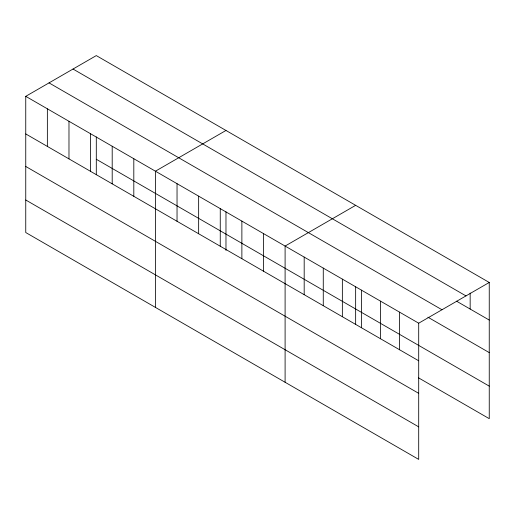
<?xml version="1.0" encoding="UTF-8"?>
<svg xmlns="http://www.w3.org/2000/svg" width="515" height="515" viewBox="0 0 515 515"><rect width="100%" height="100%" fill="white"/><g stroke="black" fill="none" stroke-linecap="round" stroke-linejoin="round"><path stroke-width="0.77" d="M25.75 96.331L418.701 323.195L418.701 459.406L25.75 232.535L25.75 96.331L96.299 55.594L489.25 282.465L489.25 418.669L418.36 377.746M225.976 130.462L155.427 171.192L155.427 307.404M355.646 205.331L285.098 246.061L285.098 382.265M418.701 323.195L489.25 282.465M73.021 69.036L465.972 295.906M456.528 301.178L489.25 320.066M49.028 82.889L441.979 309.753M427.901 317.189L489.25 352.608M96.299 159.264L489.25 386.134M25.75 133.932L418.701 360.796M25.75 166.467L418.701 393.338M25.75 199.994L418.701 426.864M470.163 293.048L470.163 309.045M399.614 312.174L399.614 349.782M380.527 301.159L380.527 338.761M361.44 290.138L361.44 327.74M355.646 286.649L355.646 324.495M342.359 279.117L342.359 316.719M323.272 268.103L323.272 305.704M304.185 257.082L304.185 294.683M263.487 233.585L263.487 271.186M241.876 221.102L241.876 258.71M225.976 211.781L225.976 250.399M220.259 208.626L220.259 246.228M198.648 196.151L198.648 233.752M177.038 183.675L177.038 221.276M133.81 158.717L133.81 196.318M112.199 146.241L112.199 183.842M96.299 136.913L96.299 174.759M90.589 133.758L90.589 171.366M68.978 121.283L68.978 158.884M47.361 108.807L47.361 146.408"/></g></svg>
